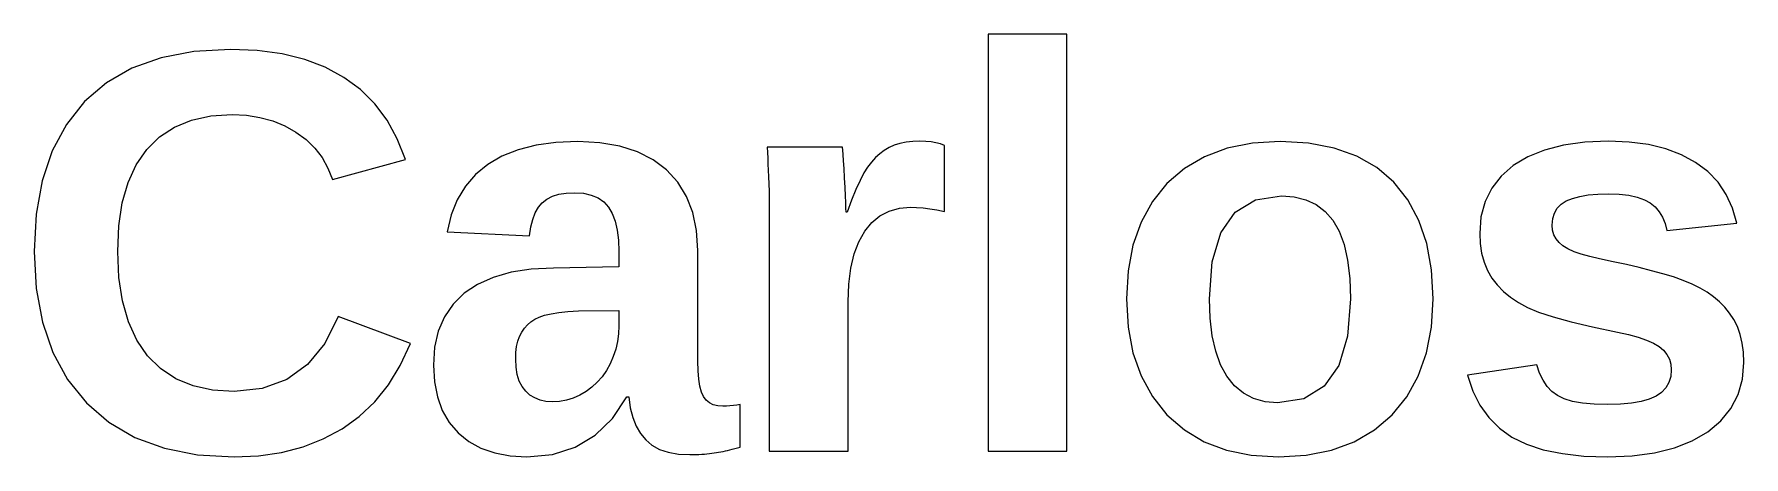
# Model space of a CAD drawing. Header units: metres. Extents: x 18 to 589, y 31 to 387.
# Drawn here: x 397.57 to 430.57, y 291.57 to 299.73 of the extents above; entities that cross this region are included whole.
import ezdxf

# ---------------------------------------------------------------- set-up
doc = ezdxf.new("R2010")
doc.units = ezdxf.units.M

msp = doc.modelspace()

# ---------------------------------------------------------------- linework, layer by layer
for p, q in [((417.508, 299.729), (415.984, 299.729)), ((415.984, 299.729), (415.984, 291.678)), ((417.508, 291.678), (417.508, 299.729)), ((400.654, 299.395), (400.021, 299.274)), ((401.357, 299.436), (400.654, 299.395)), ((401.875, 299.414), (401.357, 299.436)), ((402.354, 299.349), (401.875, 299.414)), ((402.792, 299.241), (402.354, 299.349)), ((399.458, 299.072), (398.965, 298.79)), ((400.021, 299.274), (399.458, 299.072)), ((403.19, 299.09), (402.792, 299.241)), ((403.549, 298.896), (403.19, 299.09)), ((398.965, 298.79), (398.541, 298.427)), ((403.867, 298.66), (403.549, 298.896)), ((398.541, 298.427), (398.192, 297.988)), ((404.145, 298.383), (403.867, 298.66)), ((404.383, 298.066), (404.145, 298.383)), ((400.276, 297.935), (400.605, 298.069)), ((400.605, 298.069), (400.977, 298.15)), ((400.977, 298.15), (401.39, 298.177)), ((401.39, 298.177), (401.666, 298.164)), ((401.666, 298.164), (401.928, 298.123)), ((401.928, 298.123), (402.175, 298.055)), ((402.175, 298.055), (402.407, 297.96)), ((404.58, 297.708), (404.383, 298.066)), ((398.192, 297.988), (397.92, 297.48)), ((399.743, 297.504), (399.989, 297.747)), ((399.989, 297.747), (400.276, 297.935)), ((402.407, 297.96), (402.624, 297.838)), ((402.624, 297.838), (402.819, 297.693)), ((404.737, 297.309), (404.58, 297.708)), ((397.92, 297.48), (397.726, 296.901)), ((399.541, 297.21), (399.743, 297.504)), ((402.819, 297.693), (402.988, 297.529)), ((402.988, 297.529), (403.128, 297.346)), ((406.599, 297.373), (406.326, 297.214)), ((406.91, 297.497), (406.599, 297.373)), ((407.258, 297.586), (406.91, 297.497)), ((407.643, 297.639), (407.258, 297.586)), ((408.065, 297.656), (407.643, 297.639)), ((408.489, 297.634), (408.065, 297.656)), ((408.873, 297.569), (408.489, 297.634)), ((409.216, 297.459), (408.873, 297.569)), ((409.518, 297.306), (409.216, 297.459)), ((413.172, 297.548), (411.718, 297.548)), ((411.718, 297.548), (411.724, 297.445)), ((411.724, 297.445), (411.73, 297.336)), ((413.179, 297.493), (413.172, 297.548)), ((413.186, 297.406), (413.179, 297.493)), ((413.195, 297.287), (413.186, 297.406)), ((413.892, 297.421), (413.809, 297.346)), ((413.979, 297.486), (413.892, 297.421)), ((414.072, 297.54), (413.979, 297.486)), ((414.172, 297.584), (414.072, 297.54)), ((414.282, 297.618), (414.172, 297.584)), ((414.402, 297.642), (414.282, 297.618)), ((414.53, 297.657), (414.402, 297.642)), ((414.669, 297.662), (414.53, 297.657)), ((414.782, 297.658), (414.669, 297.662)), ((414.885, 297.649), (414.782, 297.658)), ((414.979, 297.632), (414.885, 297.649)), ((415.065, 297.61), (414.979, 297.632)), ((415.141, 297.58), (415.065, 297.61)), ((415.141, 296.306), (415.141, 297.58)), ((420.6, 297.527), (420.163, 297.364)), ((421.087, 297.624), (420.6, 297.527)), ((421.624, 297.656), (421.087, 297.624)), ((422.172, 297.625), (421.624, 297.656)), ((422.665, 297.531), (422.172, 297.625)), ((423.104, 297.374), (422.665, 297.531)), ((423.489, 297.155), (423.104, 297.374)), ((426.728, 297.493), (426.404, 297.361)), ((427.095, 297.587), (426.728, 297.493)), ((427.506, 297.643), (427.095, 297.587)), ((427.959, 297.662), (427.506, 297.643)), ((428.362, 297.645), (427.959, 297.662)), ((428.731, 297.597), (428.362, 297.645)), ((429.068, 297.515), (428.731, 297.597)), ((429.372, 297.401), (429.068, 297.515)), ((429.644, 297.255), (429.372, 297.401)), ((399.384, 296.866), (399.541, 297.21)), ((403.128, 297.346), (403.241, 297.145)), ((403.241, 297.145), (403.326, 296.924)), ((403.326, 296.924), (404.737, 297.309)), ((406.326, 297.214), (406.091, 297.021)), ((409.779, 297.108), (409.518, 297.306)), ((409.996, 296.871), (409.779, 297.108)), ((411.73, 297.336), (411.736, 297.222)), ((411.736, 297.222), (411.742, 297.102)), ((411.742, 297.102), (411.747, 296.976)), ((413.205, 297.136), (413.195, 297.287)), ((413.215, 296.954), (413.205, 297.136)), ((413.588, 297.05), (413.513, 296.905)), ((413.66, 297.165), (413.588, 297.05)), ((413.732, 297.261), (413.66, 297.165)), ((413.809, 297.346), (413.732, 297.261)), ((419.775, 297.137), (419.438, 296.845)), ((420.163, 297.364), (419.775, 297.137)), ((423.818, 296.872), (423.489, 297.155)), ((426.123, 297.192), (425.889, 296.99)), ((426.404, 297.361), (426.123, 297.192)), ((429.879, 297.078), (429.644, 297.255)), ((430.077, 296.871), (429.879, 297.078)), ((397.726, 296.901), (397.609, 296.253)), ((399.271, 296.473), (399.384, 296.866)), ((405.895, 296.794), (405.738, 296.534)), ((406.091, 297.021), (405.895, 296.794)), ((410.164, 296.596), (409.996, 296.871)), ((411.747, 296.976), (411.752, 296.84)), ((411.752, 296.84), (411.756, 296.692)), ((413.225, 296.769), (413.215, 296.954)), ((413.232, 296.61), (413.225, 296.769)), ((413.434, 296.731), (413.351, 296.527)), ((413.513, 296.905), (413.434, 296.731)), ((419.438, 296.845), (419.157, 296.497)), ((424.091, 296.531), (423.818, 296.872)), ((425.708, 296.758), (425.578, 296.496)), ((425.889, 296.99), (425.708, 296.758)), ((430.236, 296.636), (430.077, 296.871)), ((399.204, 296.029), (399.271, 296.473)), ((405.738, 296.534), (405.62, 296.241)), ((407.244, 296.282), (407.305, 296.389)), ((407.305, 296.389), (407.378, 296.476)), ((407.378, 296.476), (407.467, 296.546)), ((407.467, 296.546), (407.573, 296.6)), ((407.573, 296.6), (407.697, 296.638)), ((407.697, 296.638), (407.839, 296.661)), ((407.839, 296.661), (408, 296.669)), ((408, 296.669), (408.172, 296.658)), ((408.172, 296.658), (408.323, 296.624)), ((408.323, 296.624), (408.455, 296.568)), ((408.455, 296.568), (408.566, 296.49)), ((408.566, 296.49), (408.656, 296.39)), ((408.656, 296.39), (408.728, 296.266)), ((410.285, 296.285), (410.164, 296.596)), ((411.756, 296.692), (411.759, 296.531)), ((411.759, 296.531), (411.761, 296.357)), ((413.238, 296.478), (413.232, 296.61)), ((413.241, 296.373), (413.238, 296.478)), ((413.351, 296.527), (413.264, 296.295)), ((414.272, 296.368), (414.49, 296.387)), ((414.49, 296.387), (414.606, 296.384)), ((414.606, 296.384), (414.729, 296.374)), ((419.157, 296.497), (418.938, 296.1)), ((420.757, 296.291), (421.146, 296.53)), ((421.146, 296.53), (421.646, 296.609)), ((421.646, 296.609), (421.894, 296.59)), ((421.894, 296.59), (422.117, 296.534)), ((422.117, 296.534), (422.316, 296.439)), ((422.316, 296.439), (422.49, 296.307)), ((424.303, 296.135), (424.091, 296.531)), ((425.578, 296.496), (425.5, 296.204)), ((426.972, 296.368), (427.048, 296.446)), ((427.048, 296.446), (427.145, 296.509)), ((427.145, 296.509), (427.265, 296.559)), ((427.265, 296.559), (427.406, 296.597)), ((427.406, 296.597), (427.569, 296.625)), ((427.569, 296.625), (427.753, 296.642)), ((427.753, 296.642), (427.959, 296.647)), ((427.959, 296.647), (428.169, 296.64)), ((428.169, 296.64), (428.354, 296.619)), ((428.354, 296.619), (428.516, 296.584)), ((428.516, 296.584), (428.654, 296.534)), ((428.654, 296.534), (428.768, 296.471)), ((428.768, 296.471), (428.862, 296.393)), ((428.862, 296.393), (428.941, 296.301)), ((430.356, 296.371), (430.236, 296.636)), ((397.609, 296.253), (397.57, 295.535)), ((405.62, 296.241), (405.542, 295.915)), ((407.157, 296.007), (407.195, 296.154)), ((407.195, 296.154), (407.244, 296.282)), ((408.728, 296.266), (408.784, 296.119)), ((408.784, 296.119), (408.825, 295.948)), ((410.357, 295.937), (410.285, 296.285)), ((411.761, 296.357), (411.761, 296.17)), ((411.761, 296.17), (411.761, 291.678)), ((413.242, 296.295), (413.241, 296.373)), ((413.264, 296.295), (413.242, 296.295)), ((413.603, 295.926), (413.74, 296.092)), ((413.74, 296.092), (413.897, 296.221)), ((413.897, 296.221), (414.075, 296.313)), ((414.075, 296.313), (414.272, 296.368)), ((414.729, 296.374), (414.86, 296.358)), ((414.86, 296.358), (414.997, 296.335)), ((414.997, 296.335), (415.141, 296.306)), ((418.938, 296.1), (418.782, 295.654)), ((420.479, 295.893), (420.757, 296.291)), ((422.49, 296.307), (422.639, 296.137)), ((422.639, 296.137), (422.762, 295.926)), ((424.454, 295.685), (424.303, 296.135)), ((425.5, 296.204), (425.475, 295.882)), ((426.874, 296.045), (426.885, 296.168)), ((426.885, 296.168), (426.918, 296.276)), ((426.918, 296.276), (426.972, 296.368)), ((428.941, 296.301), (429.005, 296.194)), ((429.005, 296.194), (429.054, 296.073)), ((429.054, 296.073), (429.088, 295.937)), ((429.088, 295.937), (430.438, 296.078)), ((430.438, 296.078), (430.356, 296.371)), ((399.182, 295.535), (399.204, 296.029)), ((405.542, 295.915), (407.132, 295.839)), ((407.132, 295.839), (407.157, 296.007)), ((408.825, 295.948), (408.849, 295.753)), ((408.849, 295.753), (408.857, 295.535)), ((410.381, 295.551), (410.357, 295.937)), ((413.4, 295.486), (413.489, 295.723)), ((413.489, 295.723), (413.603, 295.926)), ((420.313, 295.335), (420.479, 295.893)), ((422.762, 295.926), (422.857, 295.668)), ((425.475, 295.882), (425.484, 295.685)), ((426.883, 295.947), (426.874, 296.045)), ((426.908, 295.858), (426.883, 295.947)), ((426.949, 295.777), (426.908, 295.858)), ((427.008, 295.705), (426.949, 295.777)), ((397.57, 295.535), (397.611, 294.818)), ((399.205, 295.033), (399.182, 295.535)), ((408.857, 295.535), (408.857, 295.237)), ((410.381, 293.414), (410.381, 295.551)), ((413.336, 295.212), (413.4, 295.486)), ((418.782, 295.654), (418.688, 295.16)), ((422.857, 295.668), (422.926, 295.364)), ((424.545, 295.179), (424.454, 295.685)), ((425.484, 295.685), (425.512, 295.5)), ((425.512, 295.5), (425.559, 295.328)), ((427.083, 295.641), (427.008, 295.705)), ((427.178, 295.583), (427.083, 295.641)), ((427.296, 295.53), (427.178, 295.583)), ((427.436, 295.48), (427.296, 295.53)), ((427.6, 295.435), (427.436, 295.48)), ((427.786, 295.394), (427.6, 295.435)), ((428.055, 295.337), (427.786, 295.394)), ((406.775, 295.132), (406.431, 295.034)), ((407.163, 295.192), (406.775, 295.132)), ((407.593, 295.215), (407.163, 295.192)), ((408.857, 295.237), (407.593, 295.215)), ((413.298, 294.903), (413.336, 295.212)), ((418.688, 295.16), (418.657, 294.618)), ((420.257, 294.618), (420.313, 295.335)), ((422.926, 295.364), (422.967, 295.014)), ((424.575, 294.618), (424.545, 295.179)), ((425.559, 295.328), (425.626, 295.169)), ((425.626, 295.169), (425.711, 295.022)), ((428.312, 295.28), (428.055, 295.337)), ((428.557, 295.222), (428.312, 295.28)), ((428.789, 295.163), (428.557, 295.222)), ((429.009, 295.104), (428.789, 295.163)), ((429.214, 295.042), (429.009, 295.104)), ((397.611, 294.818), (397.731, 294.167)), ((399.274, 294.58), (399.205, 295.033)), ((405.87, 294.727), (405.656, 294.518)), ((406.129, 294.899), (405.87, 294.727)), ((406.431, 295.034), (406.129, 294.899)), ((413.286, 294.559), (413.298, 294.903)), ((422.967, 295.014), (422.98, 294.618)), ((425.711, 295.022), (425.814, 294.888)), ((425.814, 294.888), (425.934, 294.763)), ((425.934, 294.763), (426.071, 294.649)), ((429.403, 294.975), (429.214, 295.042)), ((429.574, 294.904), (429.403, 294.975)), ((429.729, 294.829), (429.574, 294.904)), ((429.866, 294.749), (429.729, 294.829)), ((429.99, 294.661), (429.866, 294.749)), ((399.39, 294.178), (399.274, 294.58)), ((405.656, 294.518), (405.49, 294.275)), ((408.076, 294.385), (408.857, 294.396)), ((408.857, 294.396), (408.857, 294.098)), ((413.286, 291.678), (413.286, 294.559)), ((418.657, 294.618), (418.688, 294.074)), ((420.271, 294.244), (420.257, 294.618)), ((422.98, 294.618), (422.924, 293.896)), ((424.544, 294.072), (424.575, 294.618)), ((426.071, 294.649), (426.225, 294.546)), ((426.225, 294.546), (426.397, 294.453)), ((426.397, 294.453), (426.611, 294.364)), ((430.104, 294.565), (429.99, 294.661)), ((430.207, 294.459), (430.104, 294.565)), ((430.299, 294.344), (430.207, 294.459)), ((397.731, 294.167), (397.933, 293.583)), ((399.551, 293.825), (399.39, 294.178)), ((403.44, 294.282), (403.179, 293.759)), ((404.834, 293.756), (403.44, 294.282)), ((405.49, 294.275), (405.371, 293.998)), ((407.033, 294.052), (407.093, 294.118)), ((407.093, 294.118), (407.16, 294.176)), ((407.16, 294.176), (407.237, 294.226)), ((407.237, 294.226), (407.321, 294.268)), ((407.321, 294.268), (407.423, 294.303)), ((407.423, 294.303), (407.549, 294.333)), ((407.549, 294.333), (407.7, 294.356)), ((407.7, 294.356), (407.875, 294.373)), ((407.875, 294.373), (408.076, 294.385)), ((408.857, 294.098), (408.85, 293.945)), ((418.688, 294.074), (418.782, 293.578)), ((420.311, 293.908), (420.271, 294.244)), ((424.449, 293.575), (424.544, 294.072)), ((426.611, 294.364), (426.892, 294.271)), ((426.892, 294.271), (427.24, 294.177)), ((427.24, 294.177), (427.655, 294.079)), ((427.655, 294.079), (428.138, 293.978)), ((430.382, 294.22), (430.299, 294.344)), ((430.451, 294.083), (430.382, 294.22)), ((430.505, 293.932), (430.451, 294.083)), ((399.759, 293.522), (399.551, 293.825)), ((403.179, 293.759), (402.847, 293.351)), ((404.638, 293.336), (404.834, 293.756)), ((405.371, 293.998), (405.3, 293.685)), ((406.884, 293.697), (406.908, 293.801)), ((406.908, 293.801), (406.94, 293.895)), ((406.94, 293.895), (406.982, 293.978)), ((406.982, 293.978), (407.033, 294.052)), ((408.83, 293.796), (408.796, 293.65)), ((408.85, 293.945), (408.83, 293.796)), ((420.379, 293.609), (420.311, 293.908)), ((422.924, 293.896), (422.756, 293.334)), ((428.138, 293.978), (428.351, 293.931)), ((428.351, 293.931), (428.537, 293.879)), ((428.537, 293.879), (428.697, 293.823)), ((428.697, 293.823), (428.831, 293.763)), ((428.831, 293.763), (428.938, 293.699)), ((430.543, 293.767), (430.505, 293.932)), ((430.566, 293.587), (430.543, 293.767)), ((397.933, 293.583), (398.214, 293.065)), ((400.011, 293.272), (399.759, 293.522)), ((405.3, 293.685), (405.276, 293.338)), ((406.866, 293.457), (406.87, 293.582)), ((406.873, 293.299), (406.866, 293.457)), ((406.87, 293.582), (406.884, 293.697)), ((408.749, 293.507), (408.689, 293.368)), ((408.796, 293.65), (408.749, 293.507)), ((410.386, 293.229), (410.381, 293.414)), ((418.782, 293.578), (418.938, 293.131)), ((420.474, 293.348), (420.379, 293.609)), ((424.29, 293.128), (424.449, 293.575)), ((428.938, 293.699), (429.023, 293.628)), ((429.023, 293.628), (429.089, 293.548)), ((429.089, 293.548), (429.137, 293.458)), ((429.137, 293.458), (429.165, 293.359)), ((430.574, 293.392), (430.566, 293.587)), ((400.304, 293.078), (400.011, 293.272)), ((400.637, 292.939), (400.304, 293.078)), ((402.847, 293.351), (402.445, 293.061)), ((404.407, 292.961), (404.638, 293.336)), ((405.276, 293.338), (405.295, 293.017)), ((406.897, 293.158), (406.873, 293.299)), ((406.935, 293.033), (406.897, 293.158)), ((408.534, 293.116), (408.441, 293.008)), ((408.616, 293.236), (408.534, 293.116)), ((408.689, 293.368), (408.616, 293.236)), ((410.399, 293.068), (410.386, 293.229)), ((418.938, 293.131), (419.157, 292.733)), ((420.596, 293.124), (420.474, 293.348)), ((420.744, 292.939), (420.596, 293.124)), ((422.756, 293.334), (422.475, 292.932)), ((424.068, 292.73), (424.29, 293.128)), ((426.581, 293.343), (425.241, 293.143)), ((425.241, 293.143), (425.343, 292.836)), ((426.633, 293.186), (426.581, 293.343)), ((426.699, 293.048), (426.633, 293.186)), ((429.163, 293.12), (429.128, 293.003)), ((429.174, 293.251), (429.163, 293.12)), ((429.165, 293.359), (429.174, 293.251)), ((430.546, 293.066), (430.574, 293.392)), ((398.214, 293.065), (398.577, 292.614)), ((401.012, 292.856), (400.637, 292.939)), ((401.428, 292.828), (401.012, 292.856)), ((401.972, 292.886), (401.428, 292.828)), ((402.445, 293.061), (401.972, 292.886)), ((404.143, 292.632), (404.407, 292.961)), ((405.295, 293.017), (405.353, 292.726)), ((406.989, 292.926), (406.935, 293.033)), ((407.058, 292.836), (406.989, 292.926)), ((407.14, 292.763), (407.058, 292.836)), ((407.233, 292.706), (407.14, 292.763)), ((408.104, 292.758), (407.978, 292.703)), ((408.225, 292.828), (408.104, 292.758)), ((408.338, 292.912), (408.225, 292.828)), ((408.441, 293.008), (408.338, 292.912)), ((410.421, 292.932), (410.399, 293.068)), ((410.452, 292.82), (410.421, 292.932)), ((410.492, 292.733), (410.452, 292.82)), ((420.915, 292.796), (420.744, 292.939)), ((421.111, 292.693), (420.915, 292.796)), ((422.475, 292.932), (422.081, 292.691)), ((425.343, 292.836), (425.48, 292.564)), ((426.778, 292.93), (426.699, 293.048)), ((426.869, 292.831), (426.778, 292.93)), ((426.975, 292.752), (426.869, 292.831)), ((427.103, 292.69), (426.975, 292.752)), ((428.987, 292.814), (428.882, 292.741)), ((429.069, 292.901), (428.987, 292.814)), ((429.128, 293.003), (429.069, 292.901)), ((430.323, 292.502), (430.463, 292.77)), ((430.463, 292.77), (430.546, 293.066)), ((398.577, 292.614), (399.013, 292.238)), ((403.845, 292.348), (404.143, 292.632)), ((405.353, 292.726), (405.448, 292.465)), ((405.448, 292.465), (405.582, 292.234)), ((407.335, 292.665), (407.233, 292.706)), ((407.448, 292.641), (407.335, 292.665)), ((407.571, 292.633), (407.448, 292.641)), ((407.712, 292.641), (407.571, 292.633)), ((407.847, 292.664), (407.712, 292.641)), ((407.978, 292.703), (407.847, 292.664)), ((408.732, 292.309), (409.014, 292.725)), ((409.014, 292.725), (409.047, 292.725)), ((409.047, 292.725), (409.077, 292.516)), ((409.077, 292.516), (409.125, 292.329)), ((410.543, 292.666), (410.492, 292.733)), ((410.605, 292.613), (410.543, 292.666)), ((410.68, 292.576), (410.605, 292.613)), ((410.766, 292.553), (410.68, 292.576)), ((410.864, 292.546), (410.766, 292.553)), ((410.933, 292.547), (410.864, 292.546)), ((411.001, 292.551), (410.933, 292.547)), ((411.068, 292.558), (411.001, 292.551)), ((411.135, 292.567), (411.068, 292.558)), ((411.2, 292.579), (411.135, 292.567)), ((411.2, 291.754), (411.2, 292.579)), ((419.157, 292.733), (419.438, 292.383)), ((421.331, 292.632), (421.111, 292.693)), ((421.575, 292.611), (421.331, 292.632)), ((422.081, 292.691), (421.575, 292.611)), ((423.783, 292.381), (424.068, 292.73)), ((425.48, 292.564), (425.65, 292.326)), ((427.264, 292.641), (427.103, 292.69)), ((427.459, 292.606), (427.264, 292.641)), ((427.687, 292.585), (427.459, 292.606)), ((427.948, 292.579), (427.687, 292.585)), ((428.191, 292.585), (427.948, 292.579)), ((428.405, 292.605), (428.191, 292.585)), ((428.592, 292.637), (428.405, 292.605)), ((428.75, 292.683), (428.592, 292.637)), ((428.882, 292.741), (428.75, 292.683)), ((430.128, 292.264), (430.323, 292.502)), ((399.013, 292.238), (399.516, 291.945)), ((403.151, 291.915), (403.513, 292.109)), ((403.513, 292.109), (403.845, 292.348)), ((405.582, 292.234), (405.754, 292.033)), ((408.398, 291.985), (408.732, 292.309)), ((409.125, 292.329), (409.191, 292.163)), ((409.191, 292.163), (409.274, 292.018)), ((419.438, 292.383), (419.774, 292.09)), ((419.774, 292.09), (420.157, 291.862)), ((423.052, 291.861), (423.442, 292.089)), ((423.442, 292.089), (423.783, 292.381)), ((425.65, 292.326), (425.856, 292.122)), ((425.856, 292.122), (426.096, 291.952)), ((429.877, 292.055), (430.128, 292.264)), ((399.516, 291.945), (400.086, 291.737)), ((402.345, 291.656), (402.762, 291.764)), ((402.762, 291.764), (403.151, 291.915)), ((405.754, 292.033), (405.96, 291.866)), ((405.96, 291.866), (406.195, 291.736)), ((408.012, 291.754), (408.398, 291.985)), ((409.274, 292.018), (409.375, 291.895)), ((409.375, 291.895), (409.496, 291.793)), ((409.496, 291.793), (409.642, 291.714)), ((420.157, 291.862), (420.588, 291.7)), ((422.614, 291.699), (423.052, 291.861)), ((426.096, 291.952), (426.376, 291.814)), ((426.376, 291.814), (426.701, 291.707)), ((429.234, 291.744), (429.577, 291.88)), ((429.577, 291.88), (429.877, 292.055)), ((400.086, 291.737), (400.723, 291.611)), ((400.723, 291.611), (401.428, 291.57)), ((401.428, 291.57), (401.9, 291.591)), ((401.9, 291.591), (402.345, 291.656)), ((406.195, 291.736), (406.461, 291.644)), ((406.461, 291.644), (406.757, 291.588)), ((406.757, 291.588), (407.083, 291.57)), ((407.083, 291.57), (407.573, 291.616)), ((407.573, 291.616), (408.012, 291.754)), ((409.642, 291.714), (409.812, 291.658)), ((409.812, 291.658), (410.006, 291.624)), ((410.006, 291.624), (410.224, 291.613)), ((410.224, 291.613), (410.287, 291.613)), ((410.287, 291.613), (410.348, 291.615)), ((410.348, 291.615), (410.404, 291.617)), ((410.404, 291.617), (410.458, 291.62)), ((410.458, 291.62), (410.509, 291.624)), ((410.509, 291.624), (410.557, 291.628)), ((410.557, 291.628), (410.604, 291.633)), ((410.604, 291.633), (410.65, 291.639)), ((410.65, 291.639), (410.695, 291.645)), ((410.695, 291.645), (410.739, 291.651)), ((410.739, 291.651), (410.783, 291.658)), ((410.783, 291.658), (410.826, 291.666)), ((410.826, 291.666), (410.869, 291.674)), ((410.869, 291.674), (410.913, 291.684)), ((410.913, 291.684), (410.956, 291.694)), ((410.956, 291.694), (411.001, 291.705)), ((411.001, 291.705), (411.047, 291.717)), ((411.047, 291.717), (411.096, 291.729)), ((411.096, 291.729), (411.147, 291.741)), ((411.147, 291.741), (411.2, 291.754)), ((411.761, 291.678), (413.286, 291.678)), ((415.984, 291.678), (417.508, 291.678)), ((420.588, 291.7), (421.066, 291.602)), ((421.066, 291.602), (421.592, 291.57)), ((421.592, 291.57), (422.127, 291.602)), ((422.127, 291.602), (422.614, 291.699)), ((426.701, 291.707), (427.071, 291.631)), ((427.071, 291.631), (427.487, 291.585)), ((427.487, 291.585), (427.948, 291.57)), ((427.948, 291.57), (428.42, 291.589)), ((428.42, 291.589), (428.848, 291.647)), ((428.848, 291.647), (429.234, 291.744))]:
    msp.add_line(p, q)

doc.saveas('drawing.dxf')
